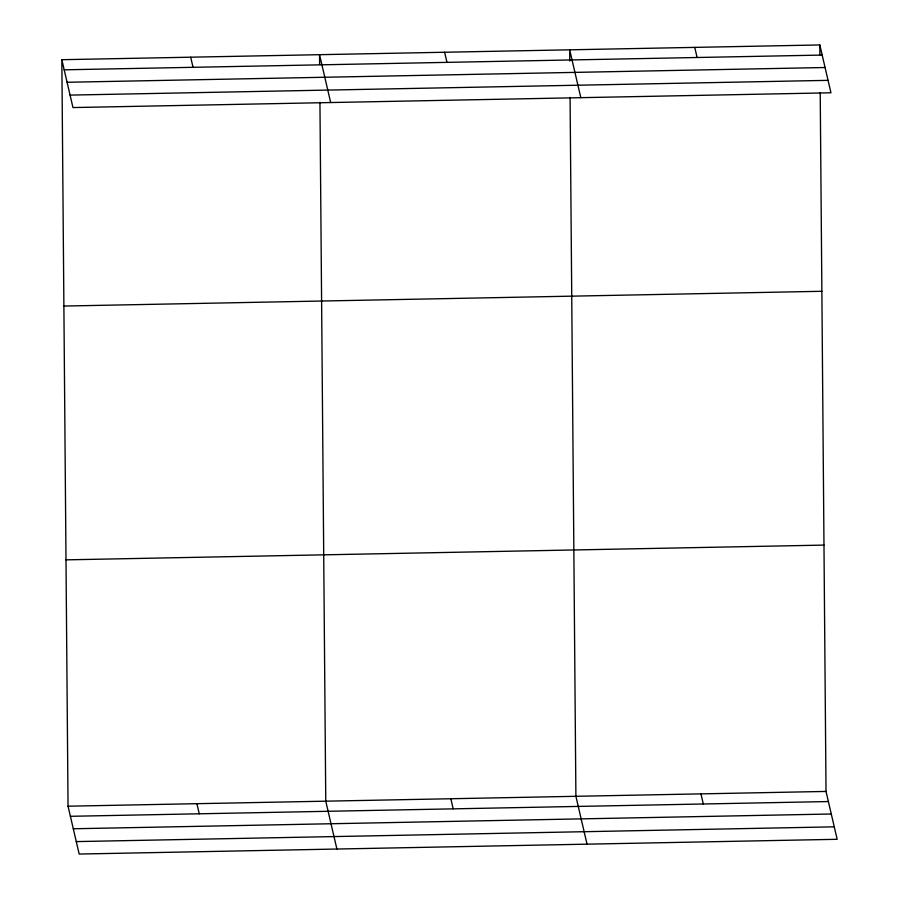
<?xml version="1.0" encoding="UTF-8"?>
<svg xmlns="http://www.w3.org/2000/svg" width="899" height="899" viewBox="0 0 899 899"><rect width="100%" height="100%" fill="white"/><g stroke="black" fill="none" stroke-linecap="round" stroke-linejoin="round"><path stroke-width="1.35" d="M61.84 59.705L819.821 44.95L830.957 92.799L72.976 107.565L61.84 59.705L68.043 806.201L79.179 854.05L837.16 839.295L826.024 791.435L820.214 92.541M64.189 69.819L822.169 55.064M67.088 82.27L825.068 67.515M70.077 95.103L828.058 80.348M63.885 306.053L821.866 291.287M65.998 559.852L823.978 545.097M68.043 806.201L826.024 791.435M70.403 816.303L828.384 801.548M73.302 828.766L831.283 814M76.28 841.599L834.261 826.833M694.747 47.389L697.107 57.491M580.821 97.676L569.685 49.816L569.775 61.02M700.962 793.873L703.31 803.987M444.612 52.254L446.972 62.368M587.036 844.161L575.899 796.312L570.078 97.407M330.686 102.542L319.55 54.693L319.628 64.492M450.826 798.739L453.186 808.853M190.689 57.199L193.049 67.313M336.9 849.027L325.764 801.178L319.943 102.284M196.903 803.684L199.252 813.797M819.821 44.95L819.899 54.749"/></g></svg>
